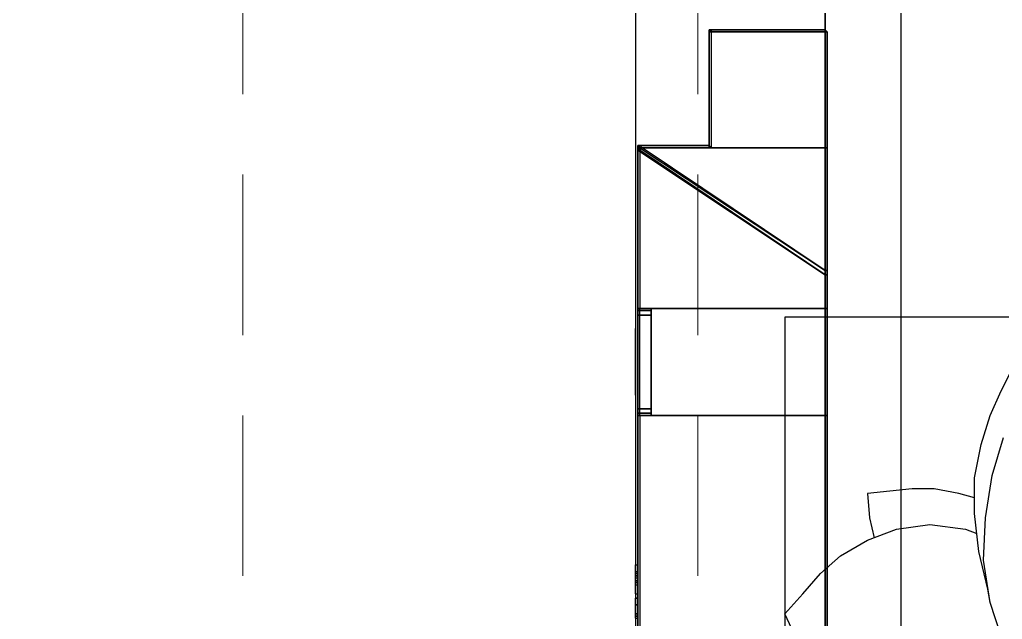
# Model space of a CAD drawing. Header units: millimetres. Extents: x -5841 to 140562, y 1006 to 102310.
# Drawn here: x 102466.7 to 102933, y 14725.6 to 15010.3 of the extents above; entities that cross this region are included whole.
import ezdxf

# ---------------------------------------------------------------- set-up
doc = ezdxf.new("R2010")
doc.units = ezdxf.units.MM
doc.header["$LTSCALE"] = 10
for name, color, linetype in [('PDF18_0', 7, 'Continuous'), ('PDF18_1-EeAa_3D-01', 7, 'Continuous'), ('PDF18_1-Electrical_App-01', 7, 'Continuous')]:
    doc.layers.add(name, color=color, linetype=linetype)
for name, color, linetype, true_color in [('PDF18_1-Cab-01', 7, 'Continuous', 0x545454), ('PDF18_1-Cab_2D-01', 7, 'Continuous', 0x545454), ('PDF18_F-2DFurniture-01', 7, 'Continuous', 0x545454), ('PDF18_F-Furniture-01', 7, 'Continuous', 0xdd6e8a), ('PDF18_KD - WALL - LOADBEARING', 7, 'Continuous', 0xc0ab87)]:
    doc.layers.add(name, color=color, linetype=linetype, true_color=true_color)
picture_1 = doc.add_image_def('image2.png', size_in_pixel=(2281, 605))

msp = doc.modelspace()

# ---------------------------------------------------------------- linework, layer by layer
at = {"layer": 'PDF18_0', "color": 0, "lineweight": 0, "true_color": 0x939598}
for points in [[(102572.65914, 15051.00809), (102572.65914, 14974.81002)], [(102788.55367, 14974.81002), (102788.55367, 15051.00809)], [(102572.65914, 14936.71098), (102572.65914, 14860.51291)], [(102788.55367, 14860.51291), (102788.55367, 14936.71098)], [(102572.65914, 14822.41387), (102572.65914, 14746.2158)], [(102788.55367, 14746.2158), (102788.55367, 14822.41387)]]:
    msp.add_lwpolyline(points, dxfattribs=at)
at = {"layer": 'PDF18_1-Cab-01', "lineweight": 25}
for points in [[(102884.85957, 15599.21087), (102884.85957, 14329.24303), (103488.09429, 14329.24303), (103488.09429, 15599.21087)], [(102884.85957, 15426.70691), (102884.85957, 14496.45546), (103488.09429, 14496.45546), (103488.09429, 15426.70691)]]:
    msp.add_lwpolyline(points, close=True, dxfattribs=at)
at = {"layer": 'PDF18_1-Cab_2D-01', "lineweight": 25}
for points in [[(103488.09429, 15599.21087), (102884.85957, 15599.21087), (102884.85957, 14329.24303), (103488.09429, 14329.24303)], [(103488.09429, 15426.70691), (102884.85957, 15426.70691), (102884.85957, 14496.45546), (103488.09429, 14496.45546)]]:
    msp.add_lwpolyline(points, close=True, dxfattribs=at)
at = {"layer": 'PDF18_1-EeAa_3D-01', "lineweight": 25}
for points in [[(102971.6407, 15408.7157), (102848.87714, 15408.7157), (102848.87714, 14511.27175), (102971.6407, 14511.27175), (102848.87714, 14511.27175), (102848.87714, 15408.7157), (102971.6407, 15408.7157), (102971.6407, 14511.27175)], [(102794.90351, 15004.4426), (102793.8452, 15004.4426), (102794.90351, 15005.50091)], [(102793.8452, 15005.50091), (102848.87714, 15005.50091), (102848.87714, 15004.4426), (102849.93545, 15004.4426), (102848.87714, 15005.50091), (102794.90351, 15005.50091)], [(102848.87714, 15005.50091), (102849.93545, 15004.4426), (102848.87714, 15004.4426)], [(102848.87714, 14949.41066), (102848.87714, 14891.2038), (102762.09601, 14949.41066), (102794.90351, 14949.41066), (102793.8452, 14950.46897), (102793.8452, 15004.4426), (102793.8452, 14950.46897), (102793.8452, 15004.4426), (102848.87714, 15004.4426), (102848.87714, 14949.41066), (102793.8452, 14949.41066), (102793.8452, 15004.4426), (102793.8452, 14950.46897), (102793.8452, 14949.41066), (102761.0377, 14949.41066), (102848.87714, 14891.2038)], [(102848.87714, 14949.41066), (102848.87714, 14891.2038), (102849.93545, 14891.2038), (102849.93545, 14949.41066), (102849.93545, 14891.2038), (102848.87714, 14891.2038), (102848.87714, 14949.41066), (102848.87714, 15004.4426), (102794.90351, 15004.4426), (102794.90351, 14949.41066), (102848.87714, 14949.41066), (102848.87714, 15004.4426), (102848.87714, 14949.41066), (102849.93545, 14949.41066), (102849.93545, 15004.4426), (102849.93545, 14949.41066)], [(102761.0377, 14950.46897), (102759.9794, 14949.41066), (102759.9794, 14950.46897), (102759.9794, 14949.41066), (102761.0377, 14950.46897), (102759.9794, 14949.41066)], [(102759.9794, 14949.41066), (102759.9794, 14873.21259)], [(102848.87714, 14891.2038), (102848.87714, 14889.08719)], [(102848.87714, 14891.2038), (102848.87714, 14889.08719)], [(102849.93545, 14889.08719), (102848.87714, 14889.08719), (102848.87714, 14873.21259), (102848.87714, 14889.08719), (102849.93545, 14889.08719), (102849.93545, 14873.21259)], [(102849.93545, 14891.2038), (102849.93545, 14889.08719)], [(102848.87714, 14822.41387), (102848.87714, 14873.21259), (102759.9794, 14873.21259), (102759.9794, 14822.41387)], [(102759.9794, 14873.21259), (102759.9794, 14872.15428), (102759.9794, 14873.21259), (102759.9794, 14872.15428)], [(102759.9794, 14872.15428), (102759.9794, 14870.03767), (102759.9794, 14873.21259), (102759.9794, 14872.15428), (102759.9794, 14870.03767), (102759.9794, 14873.21259)], [(102759.9794, 14822.41387), (102759.9794, 14823.47218), (102759.9794, 14825.58879), (102759.9794, 14870.03767), (102759.9794, 14872.15428), (102759.9794, 14873.21259), (102759.9794, 14872.15428), (102759.9794, 14870.03767), (102759.9794, 14825.58879), (102759.9794, 14823.47218), (102759.9794, 14822.41387), (102766.32923, 14822.41387)], [(102766.32923, 14822.41387), (102766.32923, 14823.47218), (102759.9794, 14823.47218), (102766.32923, 14823.47218), (102766.32923, 14825.58879), (102759.9794, 14825.58879), (102766.32923, 14825.58879), (102766.32923, 14870.03767), (102766.32923, 14872.15428), (102759.9794, 14872.15428), (102766.32923, 14872.15428), (102766.32923, 14873.21259), (102759.9794, 14873.21259), (102766.32923, 14873.21259), (102766.32923, 14872.15428), (102759.9794, 14872.15428), (102766.32923, 14872.15428), (102766.32923, 14870.03767), (102759.9794, 14870.03767), (102766.32923, 14870.03767), (102766.32923, 14825.58879), (102766.32923, 14823.47218), (102759.9794, 14823.47218), (102766.32923, 14823.47218)], [(102766.32923, 14870.03767), (102759.9794, 14870.03767)], [(102848.87714, 14873.21259), (102848.87714, 14822.41387), (102761.0377, 14822.41387), (102761.0377, 14873.21259)], [(102766.32923, 14822.41387), (102766.32923, 14823.47218), (102766.32923, 14825.58879), (102766.32923, 14870.03767), (102766.32923, 14872.15428), (102766.32923, 14873.21259), (102766.32923, 14872.15428), (102766.32923, 14870.03767), (102766.32923, 14825.58879), (102766.32923, 14823.47218)], [(102848.87714, 14873.21259), (102849.93545, 14873.21259), (102849.93545, 14822.41387), (102848.87714, 14822.41387)], [(102848.87714, 14822.41387), (102849.93545, 14822.41387), (102849.93545, 14873.21259), (102848.87714, 14873.21259)], [(102758.92109, 14861.57122), (102758.92109, 14862.62952), (102758.92109, 14863.68783), (102758.92109, 14862.62952)], [(102758.92109, 14858.3963), (102758.92109, 14859.4546), (102758.92109, 14863.68783), (102758.92109, 14859.4546)], [(102758.92109, 14858.3963), (102758.92109, 14859.4546), (102758.92109, 14858.3963), (102758.92109, 14860.51291), (102758.92109, 14859.4546), (102758.92109, 14858.3963), (102758.92109, 14859.4546)], [(102758.92109, 14855.22138), (102758.92109, 14856.27968), (102758.92109, 14857.33799), (102758.92109, 14858.3963), (102758.92109, 14857.33799), (102758.92109, 14856.27968), (102758.92109, 14855.22138), (102758.92109, 14856.27968), (102758.92109, 14857.33799), (102758.92109, 14856.27968)], [(102758.92109, 14855.22138), (102758.92109, 14854.16307), (102758.92109, 14853.10476), (102758.92109, 14854.16307), (102758.92109, 14855.22138), (102758.92109, 14854.16307)], [(102758.92109, 14854.16307), (102758.92109, 14853.10476), (102758.92109, 14852.04646), (102758.92109, 14853.10476), (102758.92109, 14852.04646), (102758.92109, 14853.10476), (102758.92109, 14854.16307), (102758.92109, 14855.22138), (102758.92109, 14854.16307), (102758.92109, 14853.10476), (102758.92109, 14852.04646), (102758.92109, 14853.10476)], [(102758.92109, 14850.98815), (102758.92109, 14849.92984), (102758.92109, 14852.04646), (102758.92109, 14853.10476), (102758.92109, 14852.04646)], [(102758.92109, 14849.92984), (102758.92109, 14848.87154), (102758.92109, 14849.92984), (102758.92109, 14848.87154), (102758.92109, 14849.92984), (102758.92109, 14850.98815), (102758.92109, 14852.04646), (102758.92109, 14853.10476), (102758.92109, 14852.04646), (102758.92109, 14850.98815), (102758.92109, 14852.04646), (102758.92109, 14853.10476), (102758.92109, 14852.04646), (102758.92109, 14850.98815)], [(102758.92109, 14849.92984), (102758.92109, 14848.87154), (102758.92109, 14847.81323), (102758.92109, 14848.87154), (102758.92109, 14849.92984), (102758.92109, 14848.87154), (102758.92109, 14847.81323), (102758.92109, 14848.87154)], [(102758.92109, 14847.81323), (102758.92109, 14848.87154), (102758.92109, 14849.92984), (102758.92109, 14848.87154)], [(102758.92109, 14846.75493), (102758.92109, 14847.81323), (102758.92109, 14846.75493), (102758.92109, 14847.81323)], [(102758.92109, 14846.75493), (102758.92109, 14847.81323), (102758.92109, 14846.75493), (102758.92109, 14845.69662)], [(102758.92109, 14846.75493), (102758.92109, 14847.81323), (102758.92109, 14846.75493), (102758.92109, 14845.69662)], [(102758.92109, 14845.69662), (102758.92109, 14846.75493), (102758.92109, 14845.69662), (102758.92109, 14846.75493)], [(102758.92109, 14846.75493), (102758.92109, 14845.69662), (102758.92109, 14844.63831), (102758.92109, 14845.69662), (102758.92109, 14846.75493), (102758.92109, 14845.69662)], [(102758.92109, 14846.75493), (102758.92109, 14845.69662), (102758.92109, 14846.75493), (102758.92109, 14845.69662), (102758.92109, 14846.75493), (102758.92109, 14845.69662), (102758.92109, 14844.63831), (102758.92109, 14845.69662), (102758.92109, 14844.63831)], [(102758.92109, 14846.75493), (102758.92109, 14845.69662), (102758.92109, 14844.63831), (102758.92109, 14845.69662)], [(102758.92109, 14840.40509), (102758.92109, 14841.46339), (102758.92109, 14845.69662), (102758.92109, 14846.75493), (102758.92109, 14845.69662), (102758.92109, 14841.46339), (102758.92109, 14840.40509), (102758.92109, 14839.34678), (102758.92109, 14840.40509), (102758.92109, 14841.46339)], [(102758.92109, 14841.46339), (102758.92109, 14845.69662), (102758.92109, 14846.75493), (102758.92109, 14845.69662)], [(102758.92109, 14846.75493), (102758.92109, 14845.69662), (102758.92109, 14841.46339), (102758.92109, 14840.40509), (102758.92109, 14841.46339), (102758.92109, 14845.69662)], [(102758.92109, 14843.58001), (102758.92109, 14844.63831), (102758.92109, 14842.5217), (102758.92109, 14843.58001), (102758.92109, 14844.63831), (102758.92109, 14843.58001), (102758.92109, 14844.63831)], [(102758.92109, 14842.5217), (102758.92109, 14843.58001), (102758.92109, 14842.5217), (102758.92109, 14843.58001), (102758.92109, 14842.5217), (102758.92109, 14843.58001), (102758.92109, 14844.63831), (102758.92109, 14843.58001)], [(102758.92109, 14844.63831), (102758.92109, 14843.58001), (102758.92109, 14844.63831), (102758.92109, 14843.58001), (102758.92109, 14844.63831), (102758.92109, 14843.58001)], [(102758.92109, 14836.17186), (102758.92109, 14842.5217), (102758.92109, 14841.46339), (102758.92109, 14837.23017)], [(102758.92109, 14842.5217), (102758.92109, 14841.46339), (102758.92109, 14842.5217), (102758.92109, 14841.46339), (102758.92109, 14837.23017), (102758.92109, 14836.17186)], [(102758.92109, 14842.5217), (102758.92109, 14841.46339), (102758.92109, 14840.40509), (102758.92109, 14841.46339), (102758.92109, 14842.5217), (102758.92109, 14841.46339), (102758.92109, 14840.40509), (102758.92109, 14841.46339)], [(102758.92109, 14840.40509), (102758.92109, 14841.46339), (102758.92109, 14842.5217), (102758.92109, 14840.40509), (102758.92109, 14841.46339), (102758.92109, 14842.5217), (102758.92109, 14841.46339), (102758.92109, 14840.40509), (102758.92109, 14841.46339), (102758.92109, 14842.5217), (102758.92109, 14841.46339), (102758.92109, 14840.40509), (102758.92109, 14839.34678), (102758.92109, 14840.40509), (102758.92109, 14838.28847), (102758.92109, 14840.40509), (102758.92109, 14838.28847)], [(102758.92109, 14841.46339), (102758.92109, 14842.5217), (102758.92109, 14841.46339), (102758.92109, 14842.5217), (102758.92109, 14841.46339), (102758.92109, 14842.5217)], [(102758.92109, 14839.34678), (102758.92109, 14840.40509), (102758.92109, 14841.46339), (102758.92109, 14840.40509)], [(102758.92109, 14838.28847), (102758.92109, 14839.34678), (102758.92109, 14840.40509), (102758.92109, 14839.34678)], [(102758.92109, 14839.34678), (102758.92109, 14838.28847), (102758.92109, 14839.34678), (102758.92109, 14838.28847), (102758.92109, 14839.34678), (102758.92109, 14840.40509), (102758.92109, 14839.34678), (102758.92109, 14838.28847)], [(102758.92109, 14839.34678), (102758.92109, 14840.40509), (102758.92109, 14839.34678), (102758.92109, 14840.40509)], [(102758.92109, 14839.34678), (102758.92109, 14840.40509), (102758.92109, 14839.34678), (102758.92109, 14840.40509)], [(102758.92109, 14836.17186), (102758.92109, 14837.23017), (102758.92109, 14838.28847), (102758.92109, 14836.17186), (102758.92109, 14838.28847), (102758.92109, 14837.23017), (102758.92109, 14836.17186), (102758.92109, 14837.23017), (102758.92109, 14838.28847), (102758.92109, 14837.23017), (102758.92109, 14836.17186), (102758.92109, 14835.11355)], [(102758.92109, 14838.28847), (102758.92109, 14837.23017), (102758.92109, 14836.17186), (102758.92109, 14837.23017)], [(102758.92109, 14836.17186), (102758.92109, 14837.23017), (102758.92109, 14836.17186), (102758.92109, 14837.23017)], [(102758.92109, 14835.11355), (102758.92109, 14836.17186), (102758.92109, 14837.23017), (102758.92109, 14835.11355), (102758.92109, 14837.23017), (102758.92109, 14836.17186), (102758.92109, 14835.11355), (102758.92109, 14836.17186), (102758.92109, 14837.23017), (102758.92109, 14836.17186)], [(102758.92109, 14831.93863), (102758.92109, 14832.99694), (102758.92109, 14834.05525), (102758.92109, 14832.99694), (102758.92109, 14831.93863), (102758.92109, 14832.99694), (102758.92109, 14834.05525), (102758.92109, 14835.11355), (102758.92109, 14834.05525), (102758.92109, 14832.99694)], [(102759.9794, 14823.47218), (102759.9794, 14822.41387), (102759.9794, 14825.58879)], [(102759.9794, 14822.41387), (102759.9794, 14825.58879), (102759.9794, 14823.47218)], [(102766.32923, 14825.58879), (102759.9794, 14825.58879)], [(102759.9794, 14822.41387), (102759.9794, 14823.47218), (102759.9794, 14822.41387), (102759.9794, 14823.47218)], [(102848.87714, 14822.41387), (102848.87714, 14512.33006)], [(102849.93545, 14822.41387), (102849.93545, 14512.33006)], [(102758.92109, 14751.50734), (102758.92109, 14748.33242), (102758.92109, 14747.27411), (102758.92109, 14743.04088), (102758.92109, 14744.09919), (102758.92109, 14746.2158), (102758.92109, 14745.1575), (102758.92109, 14743.04088), (102758.92109, 14741.98258), (102758.92109, 14737.74935), (102758.92109, 14743.04088), (102758.92109, 14747.27411), (102758.92109, 14746.2158)], [(102759.9794, 14747.27411), (102759.9794, 14748.33242), (102759.9794, 14751.50734), (102759.9794, 14746.2158), (102759.9794, 14747.27411), (102759.9794, 14745.1575), (102759.9794, 14746.2158), (102759.9794, 14744.09919), (102759.9794, 14747.27411), (102759.9794, 14743.04088), (102759.9794, 14737.74935), (102759.9794, 14741.98258), (102759.9794, 14743.04088)], [(102759.9794, 14747.27411), (102758.92109, 14747.27411)], [(102759.9794, 14746.2158), (102758.92109, 14746.2158)], [(102758.92109, 14744.09919), (102759.9794, 14744.09919), (102759.9794, 14745.1575), (102758.92109, 14745.1575)], [(102759.9794, 14743.04088), (102758.92109, 14743.04088)], [(102758.92109, 14732.45782), (102758.92109, 14727.16629), (102758.92109, 14735.63274), (102758.92109, 14727.16629), (102758.92109, 14726.10798), (102758.92109, 14732.45782), (102758.92109, 14728.22459)], [(102759.9794, 14735.63274), (102758.92109, 14735.63274)], [(102759.9794, 14732.45782), (102759.9794, 14726.10798), (102759.9794, 14727.16629), (102759.9794, 14735.63274), (102759.9794, 14727.16629), (102759.9794, 14732.45782), (102759.9794, 14728.22459)], [(102759.9794, 14732.45782), (102758.92109, 14732.45782)], [(102759.9794, 14732.45782), (102758.92109, 14732.45782)], [(102759.9794, 14727.16629), (102758.92109, 14727.16629)]]:
    msp.add_lwpolyline(points, close=True, dxfattribs=at)
for points in [[(102793.8452, 15004.4426), (102793.8452, 15005.50091), (102793.8452, 15004.4426)], [(102793.8452, 15004.4426), (102794.90351, 15005.50091), (102793.8452, 15004.4426)], [(102793.8452, 15005.50091), (102793.8452, 15005.50091)], [(102848.87714, 15005.50091), (102794.90351, 15005.50091), (102848.87714, 15005.50091)], [(102794.90351, 15005.50091), (102794.90351, 15005.50091)], [(102794.90351, 15005.50091), (102794.90351, 15005.50091)], [(102848.87714, 15005.50091), (102848.87714, 15004.4426), (102848.87714, 15005.50091)], [(102848.87714, 15005.50091), (102848.87714, 15005.50091)], [(102848.87714, 15005.50091), (102848.87714, 15005.50091)], [(102848.87714, 15005.50091), (102848.87714, 15005.50091)], [(102848.87714, 15005.50091), (102848.87714, 15005.50091)], [(102848.87714, 15005.50091), (102848.87714, 15005.50091)], [(102793.8452, 15004.4426), (102793.8452, 15004.4426)], [(102793.8452, 15004.4426), (102793.8452, 14950.46897), (102793.8452, 15004.4426)], [(102793.8452, 15004.4426), (102793.8452, 15004.4426)], [(102793.8452, 15004.4426), (102793.8452, 15004.4426)], [(102793.8452, 15004.4426), (102793.8452, 15004.4426)], [(102793.8452, 15004.4426), (102793.8452, 15004.4426)], [(102793.8452, 15004.4426), (102793.8452, 15004.4426)], [(102793.8452, 15004.4426), (102793.8452, 15004.4426)], [(102793.8452, 15004.4426), (102793.8452, 15004.4426)], [(102793.8452, 15004.4426), (102793.8452, 15004.4426)], [(102794.90351, 15004.4426), (102794.90351, 15004.4426)], [(102848.87714, 15004.4426), (102848.87714, 15004.4426)], [(102848.87714, 15004.4426), (102848.87714, 15004.4426)], [(102848.87714, 15004.4426), (102848.87714, 15004.4426)], [(102848.87714, 15004.4426), (102848.87714, 15004.4426)], [(102849.93545, 15004.4426), (102849.93545, 15004.4426)], [(102849.93545, 15004.4426), (102849.93545, 15004.4426)], [(102849.93545, 15004.4426), (102849.93545, 15004.4426)], [(102759.9794, 14512.33006), (102759.9794, 14822.41387), (102759.9794, 14512.33006), (102759.9794, 14822.41387), (102759.9794, 14512.33006), (102759.9794, 14822.41387), (102759.9794, 14873.21259), (102759.9794, 14822.41387), (102759.9794, 14873.21259), (102759.9794, 14949.41066), (102761.0377, 14948.35235), (102762.09601, 14949.41066), (102761.0377, 14950.46897), (102793.8452, 14950.46897), (102761.0377, 14950.46897), (102759.9794, 14950.46897), (102793.8452, 14950.46897), (102761.0377, 14950.46897), (102793.8452, 14950.46897), (102759.9794, 14950.46897), (102761.0377, 14949.41066), (102759.9794, 14948.35235), (102759.9794, 14949.41066), (102759.9794, 14873.21259), (102759.9794, 14948.35235), (102848.87714, 14889.08719), (102848.87714, 14873.21259), (102848.87714, 14889.08719), (102761.0377, 14948.35235), (102761.0377, 14873.21259), (102759.9794, 14873.21259), (102759.9794, 14822.41387), (102761.0377, 14822.41387), (102761.0377, 14512.33006)], [(102759.9794, 14950.46897), (102759.9794, 14950.46897)], [(102759.9794, 14873.21259), (102759.9794, 14949.41066), (102759.9794, 14873.21259)], [(102759.9794, 14949.41066), (102759.9794, 14949.41066)], [(102759.9794, 14949.41066), (102759.9794, 14949.41066)], [(102759.9794, 14949.41066), (102759.9794, 14949.41066)], [(102759.9794, 14949.41066), (102759.9794, 14949.41066)], [(102761.0377, 14950.46897), (102761.0377, 14950.46897)], [(102761.0377, 14950.46897), (102761.0377, 14950.46897)], [(102761.0377, 14949.41066), (102761.0377, 14949.41066)], [(102762.09601, 14949.41066), (102762.09601, 14949.41066)], [(102793.8452, 14950.46897), (102793.8452, 14950.46897)], [(102793.8452, 14950.46897), (102793.8452, 14950.46897)], [(102793.8452, 14950.46897), (102793.8452, 14950.46897)], [(102793.8452, 14950.46897), (102793.8452, 14950.46897)], [(102793.8452, 14949.41066), (102793.8452, 14949.41066)], [(102794.90351, 14949.41066), (102794.90351, 14949.41066)], [(102848.87714, 14949.41066), (102848.87714, 14949.41066)], [(102848.87714, 14949.41066), (102848.87714, 14949.41066)], [(102848.87714, 14949.41066), (102848.87714, 14949.41066)], [(102848.87714, 14949.41066), (102848.87714, 14949.41066)], [(102848.87714, 14949.41066), (102848.87714, 14949.41066)], [(102849.93545, 14949.41066), (102849.93545, 14949.41066)], [(102849.93545, 14949.41066), (102849.93545, 14949.41066)], [(102849.93545, 14949.41066), (102849.93545, 14949.41066)], [(102759.9794, 14948.35235), (102759.9794, 14948.35235)], [(102761.0377, 14948.35235), (102761.0377, 14948.35235)], [(102848.87714, 14891.2038), (102848.87714, 14891.2038)], [(102848.87714, 14891.2038), (102848.87714, 14891.2038)], [(102848.87714, 14891.2038), (102848.87714, 14891.2038)], [(102848.87714, 14891.2038), (102848.87714, 14891.2038)], [(102848.87714, 14891.2038), (102848.87714, 14891.2038)], [(102848.87714, 14889.08719), (102848.87714, 14889.08719)], [(102848.87714, 14889.08719), (102848.87714, 14889.08719)], [(102848.87714, 14889.08719), (102848.87714, 14889.08719)], [(102848.87714, 14889.08719), (102848.87714, 14889.08719)], [(102848.87714, 14889.08719), (102848.87714, 14889.08719)], [(102849.93545, 14891.2038), (102849.93545, 14891.2038)], [(102849.93545, 14891.2038), (102849.93545, 14891.2038)], [(102849.93545, 14891.2038), (102849.93545, 14891.2038)], [(102849.93545, 14889.08719), (102849.93545, 14889.08719)], [(102849.93545, 14889.08719), (102849.93545, 14889.08719)], [(102759.9794, 14873.21259), (102759.9794, 14822.41387), (102759.9794, 14873.21259)], [(102766.32923, 14873.21259), (102759.9794, 14873.21259), (102766.32923, 14873.21259)], [(102759.9794, 14873.21259), (102759.9794, 14873.21259)], [(102759.9794, 14873.21259), (102759.9794, 14873.21259)], [(102759.9794, 14873.21259), (102759.9794, 14873.21259)], [(102759.9794, 14873.21259), (102759.9794, 14873.21259)], [(102759.9794, 14873.21259), (102759.9794, 14873.21259)], [(102759.9794, 14873.21259), (102759.9794, 14873.21259)], [(102759.9794, 14873.21259), (102759.9794, 14873.21259)], [(102759.9794, 14873.21259), (102759.9794, 14873.21259)], [(102759.9794, 14873.21259), (102759.9794, 14873.21259)], [(102759.9794, 14872.15428), (102766.32923, 14872.15428), (102759.9794, 14872.15428)], [(102759.9794, 14872.15428), (102766.32923, 14872.15428), (102759.9794, 14872.15428)], [(102759.9794, 14872.15428), (102759.9794, 14872.15428)], [(102759.9794, 14872.15428), (102759.9794, 14872.15428)], [(102759.9794, 14872.15428), (102759.9794, 14872.15428)], [(102759.9794, 14872.15428), (102759.9794, 14872.15428)], [(102759.9794, 14872.15428), (102759.9794, 14872.15428)], [(102759.9794, 14825.58879), (102759.9794, 14870.03767), (102759.9794, 14825.58879)], [(102759.9794, 14870.03767), (102759.9794, 14870.03767)], [(102759.9794, 14870.03767), (102759.9794, 14870.03767)], [(102759.9794, 14870.03767), (102759.9794, 14870.03767)], [(102761.0377, 14873.21259), (102761.0377, 14873.21259)], [(102766.32923, 14873.21259), (102766.32923, 14873.21259)], [(102766.32923, 14873.21259), (102766.32923, 14873.21259)], [(102766.32923, 14872.15428), (102766.32923, 14872.15428)], [(102766.32923, 14872.15428), (102766.32923, 14872.15428)], [(102766.32923, 14872.15428), (102766.32923, 14872.15428)], [(102766.32923, 14872.15428), (102766.32923, 14872.15428)], [(102766.32923, 14870.03767), (102766.32923, 14870.03767)], [(102766.32923, 14870.03767), (102766.32923, 14870.03767)], [(102766.32923, 14870.03767), (102766.32923, 14870.03767)], [(102766.32923, 14870.03767), (102766.32923, 14870.03767)], [(102848.87714, 14873.21259), (102848.87714, 14873.21259)], [(102848.87714, 14873.21259), (102848.87714, 14873.21259)], [(102848.87714, 14873.21259), (102848.87714, 14873.21259)], [(102848.87714, 14873.21259), (102848.87714, 14873.21259)], [(102848.87714, 14873.21259), (102848.87714, 14873.21259)], [(102849.93545, 14873.21259), (102849.93545, 14873.21259)], [(102849.93545, 14873.21259), (102849.93545, 14873.21259)], [(102849.93545, 14873.21259), (102849.93545, 14873.21259)], [(102758.92109, 14858.3963), (102758.92109, 14863.68783), (102758.92109, 14858.3963)], [(102758.92109, 14863.68783), (102758.92109, 14858.3963), (102758.92109, 14863.68783)], [(102758.92109, 14863.68783), (102758.92109, 14863.68783)], [(102758.92109, 14863.68783), (102758.92109, 14863.68783)], [(102758.92109, 14863.68783), (102758.92109, 14863.68783)], [(102758.92109, 14862.62952), (102758.92109, 14862.62952)], [(102758.92109, 14862.62952), (102758.92109, 14862.62952)], [(102758.92109, 14861.57122), (102758.92109, 14861.57122)], [(102758.92109, 14860.51291), (102758.92109, 14860.51291)], [(102758.92109, 14860.51291), (102758.92109, 14860.51291)], [(102758.92109, 14859.4546), (102758.92109, 14859.4546)], [(102758.92109, 14859.4546), (102758.92109, 14859.4546)], [(102758.92109, 14859.4546), (102758.92109, 14859.4546)], [(102758.92109, 14859.4546), (102758.92109, 14859.4546)], [(102758.92109, 14859.4546), (102758.92109, 14859.4546)], [(102758.92109, 14858.3963), (102758.92109, 14858.3963)], [(102758.92109, 14858.3963), (102758.92109, 14858.3963)], [(102758.92109, 14858.3963), (102758.92109, 14858.3963)], [(102758.92109, 14858.3963), (102758.92109, 14858.3963)], [(102758.92109, 14858.3963), (102758.92109, 14858.3963)], [(102758.92109, 14858.3963), (102758.92109, 14858.3963)], [(102758.92109, 14858.3963), (102758.92109, 14858.3963)], [(102758.92109, 14858.3963), (102758.92109, 14858.3963)], [(102758.92109, 14858.3963), (102758.92109, 14858.3963)], [(102758.92109, 14857.33799), (102758.92109, 14856.27968), (102758.92109, 14857.33799)], [(102758.92109, 14857.33799), (102758.92109, 14857.33799)], [(102758.92109, 14857.33799), (102758.92109, 14857.33799)], [(102758.92109, 14857.33799), (102758.92109, 14857.33799)], [(102758.92109, 14857.33799), (102758.92109, 14857.33799)], [(102758.92109, 14857.33799), (102758.92109, 14857.33799)], [(102758.92109, 14856.27968), (102758.92109, 14856.27968)], [(102758.92109, 14856.27968), (102758.92109, 14856.27968)], [(102758.92109, 14856.27968), (102758.92109, 14856.27968)], [(102758.92109, 14856.27968), (102758.92109, 14856.27968)], [(102758.92109, 14856.27968), (102758.92109, 14856.27968)], [(102758.92109, 14855.22138), (102758.92109, 14855.22138)], [(102758.92109, 14855.22138), (102758.92109, 14855.22138)], [(102758.92109, 14855.22138), (102758.92109, 14855.22138)], [(102758.92109, 14855.22138), (102758.92109, 14855.22138)], [(102758.92109, 14855.22138), (102758.92109, 14855.22138)], [(102758.92109, 14855.22138), (102758.92109, 14855.22138)], [(102758.92109, 14855.22138), (102758.92109, 14855.22138)], [(102758.92109, 14854.16307), (102758.92109, 14854.16307)], [(102758.92109, 14854.16307), (102758.92109, 14854.16307)], [(102758.92109, 14854.16307), (102758.92109, 14854.16307)], [(102758.92109, 14854.16307), (102758.92109, 14854.16307)], [(102758.92109, 14854.16307), (102758.92109, 14854.16307)], [(102758.92109, 14854.16307), (102758.92109, 14854.16307)], [(102758.92109, 14854.16307), (102758.92109, 14854.16307)], [(102758.92109, 14853.10476), (102758.92109, 14853.10476)], [(102758.92109, 14853.10476), (102758.92109, 14853.10476)], [(102758.92109, 14853.10476), (102758.92109, 14853.10476)], [(102758.92109, 14853.10476), (102758.92109, 14853.10476)], [(102758.92109, 14853.10476), (102758.92109, 14853.10476)], [(102758.92109, 14853.10476), (102758.92109, 14853.10476)], [(102758.92109, 14853.10476), (102758.92109, 14853.10476)], [(102758.92109, 14853.10476), (102758.92109, 14853.10476)], [(102758.92109, 14853.10476), (102758.92109, 14853.10476)], [(102758.92109, 14853.10476), (102758.92109, 14853.10476)], [(102758.92109, 14852.04646), (102758.92109, 14852.04646)], [(102758.92109, 14852.04646), (102758.92109, 14852.04646)], [(102758.92109, 14852.04646), (102758.92109, 14852.04646)], [(102758.92109, 14852.04646), (102758.92109, 14852.04646)], [(102758.92109, 14852.04646), (102758.92109, 14852.04646)], [(102758.92109, 14852.04646), (102758.92109, 14852.04646)], [(102758.92109, 14852.04646), (102758.92109, 14852.04646)], [(102758.92109, 14852.04646), (102758.92109, 14852.04646)], [(102758.92109, 14850.98815), (102758.92109, 14850.98815)], [(102758.92109, 14850.98815), (102758.92109, 14850.98815)], [(102758.92109, 14850.98815), (102758.92109, 14850.98815)], [(102758.92109, 14850.98815), (102758.92109, 14850.98815)], [(102758.92109, 14850.98815), (102758.92109, 14850.98815)], [(102758.92109, 14849.92984), (102758.92109, 14849.92984)], [(102758.92109, 14849.92984), (102758.92109, 14849.92984)], [(102758.92109, 14849.92984), (102758.92109, 14849.92984)], [(102758.92109, 14849.92984), (102758.92109, 14849.92984)], [(102758.92109, 14849.92984), (102758.92109, 14849.92984)], [(102758.92109, 14849.92984), (102758.92109, 14849.92984)], [(102758.92109, 14849.92984), (102758.92109, 14849.92984)], [(102758.92109, 14849.92984), (102758.92109, 14849.92984)], [(102758.92109, 14849.92984), (102758.92109, 14849.92984)], [(102758.92109, 14849.92984), (102758.92109, 14848.87154), (102758.92109, 14849.92984)], [(102758.92109, 14848.87154), (102758.92109, 14849.92984), (102758.92109, 14848.87154)], [(102758.92109, 14849.92984), (102758.92109, 14849.92984)], [(102758.92109, 14849.92984), (102758.92109, 14849.92984)], [(102758.92109, 14849.92984), (102758.92109, 14849.92984)], [(102758.92109, 14848.87154), (102758.92109, 14848.87154)], [(102758.92109, 14848.87154), (102758.92109, 14848.87154)], [(102758.92109, 14848.87154), (102758.92109, 14848.87154)], [(102758.92109, 14848.87154), (102758.92109, 14848.87154)], [(102758.92109, 14848.87154), (102758.92109, 14848.87154)], [(102758.92109, 14848.87154), (102758.92109, 14848.87154)], [(102758.92109, 14848.87154), (102758.92109, 14848.87154)], [(102758.92109, 14848.87154), (102758.92109, 14848.87154)], [(102758.92109, 14848.87154), (102758.92109, 14848.87154)], [(102758.92109, 14848.87154), (102758.92109, 14848.87154)], [(102758.92109, 14848.87154), (102758.92109, 14848.87154)], [(102758.92109, 14847.81323), (102758.92109, 14847.81323)], [(102758.92109, 14847.81323), (102758.92109, 14847.81323)], [(102758.92109, 14847.81323), (102758.92109, 14847.81323)], [(102758.92109, 14847.81323), (102758.92109, 14847.81323)], [(102758.92109, 14847.81323), (102758.92109, 14847.81323)], [(102758.92109, 14847.81323), (102758.92109, 14847.81323)], [(102758.92109, 14847.81323), (102758.92109, 14847.81323)], [(102758.92109, 14847.81323), (102758.92109, 14847.81323)], [(102758.92109, 14846.75493), (102758.92109, 14846.75493)], [(102758.92109, 14846.75493), (102758.92109, 14846.75493)], [(102758.92109, 14846.75493), (102758.92109, 14846.75493)], [(102758.92109, 14846.75493), (102758.92109, 14846.75493)], [(102758.92109, 14846.75493), (102758.92109, 14846.75493)], [(102758.92109, 14846.75493), (102758.92109, 14846.75493)], [(102758.92109, 14846.75493), (102758.92109, 14846.75493)], [(102758.92109, 14846.75493), (102758.92109, 14846.75493)], [(102758.92109, 14846.75493), (102758.92109, 14846.75493)], [(102758.92109, 14846.75493), (102758.92109, 14846.75493)], [(102758.92109, 14846.75493), (102758.92109, 14846.75493)], [(102758.92109, 14846.75493), (102758.92109, 14846.75493)], [(102758.92109, 14846.75493), (102758.92109, 14846.75493)], [(102758.92109, 14846.75493), (102758.92109, 14846.75493)], [(102758.92109, 14846.75493), (102758.92109, 14846.75493)], [(102758.92109, 14846.75493), (102758.92109, 14846.75493)], [(102758.92109, 14846.75493), (102758.92109, 14846.75493)], [(102758.92109, 14846.75493), (102758.92109, 14846.75493)], [(102758.92109, 14846.75493), (102758.92109, 14846.75493)], [(102758.92109, 14846.75493), (102758.92109, 14846.75493)], [(102758.92109, 14846.75493), (102758.92109, 14846.75493)], [(102758.92109, 14845.69662), (102758.92109, 14845.69662)], [(102758.92109, 14845.69662), (102758.92109, 14845.69662)], [(102758.92109, 14845.69662), (102758.92109, 14845.69662)], [(102758.92109, 14845.69662), (102758.92109, 14845.69662)], [(102758.92109, 14845.69662), (102758.92109, 14845.69662)], [(102758.92109, 14845.69662), (102758.92109, 14845.69662)], [(102758.92109, 14845.69662), (102758.92109, 14845.69662)], [(102758.92109, 14845.69662), (102758.92109, 14845.69662)], [(102758.92109, 14845.69662), (102758.92109, 14845.69662)], [(102758.92109, 14845.69662), (102758.92109, 14845.69662)], [(102758.92109, 14845.69662), (102758.92109, 14845.69662)], [(102758.92109, 14845.69662), (102758.92109, 14845.69662)], [(102758.92109, 14845.69662), (102758.92109, 14845.69662)], [(102758.92109, 14845.69662), (102758.92109, 14845.69662)], [(102758.92109, 14845.69662), (102758.92109, 14845.69662)], [(102758.92109, 14845.69662), (102758.92109, 14845.69662)], [(102758.92109, 14845.69662), (102758.92109, 14845.69662)], [(102758.92109, 14845.69662), (102758.92109, 14845.69662)], [(102758.92109, 14845.69662), (102758.92109, 14845.69662)], [(102758.92109, 14845.69662), (102758.92109, 14845.69662)], [(102758.92109, 14845.69662), (102758.92109, 14845.69662)], [(102758.92109, 14844.63831), (102758.92109, 14843.58001), (102758.92109, 14844.63831)], [(102758.92109, 14843.58001), (102758.92109, 14844.63831), (102758.92109, 14843.58001)], [(102758.92109, 14844.63831), (102758.92109, 14844.63831)], [(102758.92109, 14844.63831), (102758.92109, 14844.63831)], [(102758.92109, 14844.63831), (102758.92109, 14844.63831)], [(102758.92109, 14844.63831), (102758.92109, 14844.63831)], [(102758.92109, 14844.63831), (102758.92109, 14844.63831)], [(102758.92109, 14844.63831), (102758.92109, 14844.63831)], [(102758.92109, 14844.63831), (102758.92109, 14844.63831)], [(102758.92109, 14844.63831), (102758.92109, 14844.63831)], [(102758.92109, 14844.63831), (102758.92109, 14844.63831)], [(102758.92109, 14844.63831), (102758.92109, 14844.63831)], [(102758.92109, 14844.63831), (102758.92109, 14844.63831)], [(102758.92109, 14844.63831), (102758.92109, 14844.63831)], [(102758.92109, 14844.63831), (102758.92109, 14844.63831)], [(102758.92109, 14844.63831), (102758.92109, 14844.63831)], [(102758.92109, 14844.63831), (102758.92109, 14844.63831)], [(102758.92109, 14844.63831), (102758.92109, 14844.63831)], [(102758.92109, 14844.63831), (102758.92109, 14844.63831)], [(102758.92109, 14843.58001), (102758.92109, 14843.58001)], [(102758.92109, 14843.58001), (102758.92109, 14843.58001)], [(102758.92109, 14843.58001), (102758.92109, 14843.58001)], [(102758.92109, 14843.58001), (102758.92109, 14843.58001)], [(102758.92109, 14843.58001), (102758.92109, 14843.58001)], [(102758.92109, 14843.58001), (102758.92109, 14843.58001)], [(102758.92109, 14843.58001), (102758.92109, 14843.58001)], [(102758.92109, 14843.58001), (102758.92109, 14843.58001)], [(102758.92109, 14843.58001), (102758.92109, 14843.58001)], [(102758.92109, 14843.58001), (102758.92109, 14843.58001)], [(102758.92109, 14843.58001), (102758.92109, 14843.58001)], [(102758.92109, 14843.58001), (102758.92109, 14843.58001)], [(102758.92109, 14843.58001), (102758.92109, 14843.58001)], [(102758.92109, 14843.58001), (102758.92109, 14843.58001)], [(102758.92109, 14842.5217), (102758.92109, 14842.5217)], [(102758.92109, 14842.5217), (102758.92109, 14841.46339), (102758.92109, 14842.5217)], [(102758.92109, 14842.5217), (102758.92109, 14842.5217)], [(102758.92109, 14842.5217), (102758.92109, 14842.5217)], [(102758.92109, 14842.5217), (102758.92109, 14842.5217)], [(102758.92109, 14842.5217), (102758.92109, 14842.5217)], [(102758.92109, 14842.5217), (102758.92109, 14842.5217)], [(102758.92109, 14842.5217), (102758.92109, 14842.5217)], [(102758.92109, 14842.5217), (102758.92109, 14842.5217)], [(102758.92109, 14842.5217), (102758.92109, 14842.5217)], [(102758.92109, 14842.5217), (102758.92109, 14842.5217)], [(102758.92109, 14842.5217), (102758.92109, 14842.5217)], [(102758.92109, 14842.5217), (102758.92109, 14842.5217)], [(102758.92109, 14842.5217), (102758.92109, 14842.5217)], [(102758.92109, 14842.5217), (102758.92109, 14842.5217)], [(102758.92109, 14842.5217), (102758.92109, 14842.5217)], [(102758.92109, 14842.5217), (102758.92109, 14842.5217)], [(102758.92109, 14842.5217), (102758.92109, 14842.5217)], [(102758.92109, 14842.5217), (102758.92109, 14842.5217)], [(102758.92109, 14842.5217), (102758.92109, 14842.5217)], [(102758.92109, 14842.5217), (102758.92109, 14842.5217)], [(102758.92109, 14842.5217), (102758.92109, 14842.5217)], [(102758.92109, 14842.5217), (102758.92109, 14842.5217)], [(102758.92109, 14840.40509), (102758.92109, 14841.46339), (102758.92109, 14840.40509)], [(102758.92109, 14841.46339), (102758.92109, 14840.40509), (102758.92109, 14839.34678)], [(102758.92109, 14841.46339), (102758.92109, 14841.46339)], [(102758.92109, 14841.46339), (102758.92109, 14841.46339)], [(102758.92109, 14841.46339), (102758.92109, 14841.46339)], [(102758.92109, 14841.46339), (102758.92109, 14841.46339)], [(102758.92109, 14841.46339), (102758.92109, 14841.46339)], [(102758.92109, 14841.46339), (102758.92109, 14841.46339)], [(102758.92109, 14841.46339), (102758.92109, 14841.46339)], [(102758.92109, 14841.46339), (102758.92109, 14841.46339)], [(102758.92109, 14841.46339), (102758.92109, 14841.46339)], [(102758.92109, 14841.46339), (102758.92109, 14841.46339)], [(102758.92109, 14841.46339), (102758.92109, 14841.46339)], [(102758.92109, 14841.46339), (102758.92109, 14841.46339)], [(102758.92109, 14841.46339), (102758.92109, 14841.46339)], [(102758.92109, 14841.46339), (102758.92109, 14841.46339)], [(102758.92109, 14841.46339), (102758.92109, 14841.46339)], [(102758.92109, 14841.46339), (102758.92109, 14841.46339)], [(102758.92109, 14841.46339), (102758.92109, 14841.46339)], [(102758.92109, 14841.46339), (102758.92109, 14841.46339)], [(102758.92109, 14841.46339), (102758.92109, 14841.46339)], [(102758.92109, 14841.46339), (102758.92109, 14841.46339)], [(102758.92109, 14841.46339), (102758.92109, 14841.46339)], [(102758.92109, 14841.46339), (102758.92109, 14841.46339)], [(102758.92109, 14841.46339), (102758.92109, 14841.46339)], [(102758.92109, 14841.46339), (102758.92109, 14841.46339)], [(102758.92109, 14841.46339), (102758.92109, 14841.46339)], [(102758.92109, 14841.46339), (102758.92109, 14841.46339)], [(102758.92109, 14841.46339), (102758.92109, 14841.46339)], [(102758.92109, 14841.46339), (102758.92109, 14841.46339)], [(102758.92109, 14840.40509), (102758.92109, 14838.28847), (102758.92109, 14840.40509)], [(102758.92109, 14840.40509), (102758.92109, 14840.40509)], [(102758.92109, 14840.40509), (102758.92109, 14840.40509)], [(102758.92109, 14840.40509), (102758.92109, 14840.40509)], [(102758.92109, 14840.40509), (102758.92109, 14840.40509)], [(102758.92109, 14840.40509), (102758.92109, 14840.40509)], [(102758.92109, 14840.40509), (102758.92109, 14840.40509)], [(102758.92109, 14840.40509), (102758.92109, 14840.40509)], [(102758.92109, 14840.40509), (102758.92109, 14840.40509)], [(102758.92109, 14840.40509), (102758.92109, 14840.40509)], [(102758.92109, 14840.40509), (102758.92109, 14840.40509)], [(102758.92109, 14840.40509), (102758.92109, 14840.40509)], [(102758.92109, 14840.40509), (102758.92109, 14840.40509)], [(102758.92109, 14840.40509), (102758.92109, 14840.40509)], [(102758.92109, 14840.40509), (102758.92109, 14840.40509)], [(102758.92109, 14840.40509), (102758.92109, 14840.40509)], [(102758.92109, 14840.40509), (102758.92109, 14840.40509)], [(102758.92109, 14840.40509), (102758.92109, 14840.40509)], [(102758.92109, 14840.40509), (102758.92109, 14840.40509)], [(102758.92109, 14840.40509), (102758.92109, 14840.40509)], [(102758.92109, 14840.40509), (102758.92109, 14840.40509)], [(102758.92109, 14840.40509), (102758.92109, 14840.40509)], [(102758.92109, 14840.40509), (102758.92109, 14840.40509)], [(102758.92109, 14840.40509), (102758.92109, 14840.40509)], [(102758.92109, 14840.40509), (102758.92109, 14840.40509)], [(102758.92109, 14840.40509), (102758.92109, 14840.40509)], [(102758.92109, 14839.34678), (102758.92109, 14839.34678)], [(102758.92109, 14839.34678), (102758.92109, 14839.34678)], [(102758.92109, 14839.34678), (102758.92109, 14839.34678)], [(102758.92109, 14839.34678), (102758.92109, 14839.34678)], [(102758.92109, 14839.34678), (102758.92109, 14839.34678)], [(102758.92109, 14839.34678), (102758.92109, 14839.34678)], [(102758.92109, 14839.34678), (102758.92109, 14839.34678)], [(102758.92109, 14839.34678), (102758.92109, 14839.34678)], [(102758.92109, 14839.34678), (102758.92109, 14839.34678)], [(102758.92109, 14839.34678), (102758.92109, 14839.34678)], [(102758.92109, 14839.34678), (102758.92109, 14839.34678)], [(102758.92109, 14839.34678), (102758.92109, 14839.34678)], [(102758.92109, 14839.34678), (102758.92109, 14839.34678)], [(102758.92109, 14839.34678), (102758.92109, 14839.34678)], [(102758.92109, 14839.34678), (102758.92109, 14839.34678)], [(102758.92109, 14839.34678), (102758.92109, 14839.34678)], [(102758.92109, 14836.17186), (102758.92109, 14835.11355), (102758.92109, 14836.17186), (102758.92109, 14835.11355), (102758.92109, 14836.17186), (102758.92109, 14835.11355), (102758.92109, 14836.17186), (102758.92109, 14837.23017), (102758.92109, 14836.17186), (102758.92109, 14837.23017), (102758.92109, 14836.17186), (102758.92109, 14837.23017), (102758.92109, 14836.17186), (102758.92109, 14837.23017), (102758.92109, 14836.17186), (102758.92109, 14837.23017), (102758.92109, 14838.28847), (102758.92109, 14837.23017), (102758.92109, 14838.28847)], [(102758.92109, 14838.28847), (102758.92109, 14838.28847)], [(102758.92109, 14838.28847), (102758.92109, 14838.28847)], [(102758.92109, 14838.28847), (102758.92109, 14838.28847)], [(102758.92109, 14838.28847), (102758.92109, 14838.28847)], [(102758.92109, 14838.28847), (102758.92109, 14838.28847)], [(102758.92109, 14838.28847), (102758.92109, 14838.28847)], [(102758.92109, 14838.28847), (102758.92109, 14838.28847)], [(102758.92109, 14838.28847), (102758.92109, 14838.28847)], [(102758.92109, 14838.28847), (102758.92109, 14838.28847)], [(102758.92109, 14838.28847), (102758.92109, 14838.28847)], [(102758.92109, 14838.28847), (102758.92109, 14838.28847)], [(102758.92109, 14838.28847), (102758.92109, 14838.28847)], [(102758.92109, 14838.28847), (102758.92109, 14838.28847)], [(102758.92109, 14838.28847), (102758.92109, 14838.28847)], [(102758.92109, 14837.23017), (102758.92109, 14837.23017)], [(102758.92109, 14837.23017), (102758.92109, 14837.23017)], [(102758.92109, 14837.23017), (102758.92109, 14837.23017)], [(102758.92109, 14837.23017), (102758.92109, 14837.23017)], [(102758.92109, 14837.23017), (102758.92109, 14837.23017)], [(102758.92109, 14837.23017), (102758.92109, 14837.23017)], [(102758.92109, 14837.23017), (102758.92109, 14837.23017)], [(102758.92109, 14837.23017), (102758.92109, 14837.23017)], [(102758.92109, 14837.23017), (102758.92109, 14837.23017)], [(102758.92109, 14837.23017), (102758.92109, 14837.23017)], [(102758.92109, 14837.23017), (102758.92109, 14837.23017)], [(102758.92109, 14837.23017), (102758.92109, 14837.23017)], [(102758.92109, 14837.23017), (102758.92109, 14837.23017)], [(102758.92109, 14837.23017), (102758.92109, 14837.23017)], [(102758.92109, 14837.23017), (102758.92109, 14837.23017)], [(102758.92109, 14837.23017), (102758.92109, 14837.23017)], [(102758.92109, 14837.23017), (102758.92109, 14837.23017)], [(102758.92109, 14837.23017), (102758.92109, 14837.23017)], [(102758.92109, 14837.23017), (102758.92109, 14837.23017)], [(102758.92109, 14836.17186), (102758.92109, 14836.17186)], [(102758.92109, 14836.17186), (102758.92109, 14836.17186)], [(102758.92109, 14836.17186), (102758.92109, 14836.17186)], [(102758.92109, 14836.17186), (102758.92109, 14836.17186)], [(102758.92109, 14836.17186), (102758.92109, 14836.17186)], [(102758.92109, 14836.17186), (102758.92109, 14836.17186)], [(102758.92109, 14836.17186), (102758.92109, 14836.17186)], [(102758.92109, 14836.17186), (102758.92109, 14836.17186)], [(102758.92109, 14836.17186), (102758.92109, 14836.17186)], [(102758.92109, 14836.17186), (102758.92109, 14836.17186)], [(102758.92109, 14836.17186), (102758.92109, 14836.17186)], [(102758.92109, 14836.17186), (102758.92109, 14836.17186)], [(102758.92109, 14836.17186), (102758.92109, 14836.17186)], [(102758.92109, 14836.17186), (102758.92109, 14836.17186)], [(102758.92109, 14836.17186), (102758.92109, 14836.17186)], [(102758.92109, 14836.17186), (102758.92109, 14836.17186)], [(102758.92109, 14836.17186), (102758.92109, 14836.17186)], [(102758.92109, 14836.17186), (102758.92109, 14836.17186)], [(102758.92109, 14836.17186), (102758.92109, 14836.17186)], [(102758.92109, 14836.17186), (102758.92109, 14836.17186)], [(102758.92109, 14836.17186), (102758.92109, 14836.17186)], [(102758.92109, 14835.11355), (102758.92109, 14835.11355)], [(102758.92109, 14835.11355), (102758.92109, 14835.11355)], [(102758.92109, 14835.11355), (102758.92109, 14835.11355)], [(102758.92109, 14835.11355), (102758.92109, 14835.11355)], [(102758.92109, 14835.11355), (102758.92109, 14835.11355)], [(102758.92109, 14835.11355), (102758.92109, 14835.11355)], [(102758.92109, 14835.11355), (102758.92109, 14835.11355)], [(102758.92109, 14835.11355), (102758.92109, 14835.11355)], [(102758.92109, 14835.11355), (102758.92109, 14835.11355)], [(102758.92109, 14834.05525), (102758.92109, 14834.05525)], [(102758.92109, 14834.05525), (102758.92109, 14834.05525)], [(102758.92109, 14834.05525), (102758.92109, 14834.05525)], [(102758.92109, 14834.05525), (102758.92109, 14834.05525)], [(102758.92109, 14834.05525), (102758.92109, 14834.05525)], [(102758.92109, 14832.99694), (102758.92109, 14832.99694)], [(102758.92109, 14832.99694), (102758.92109, 14832.99694)], [(102758.92109, 14832.99694), (102758.92109, 14832.99694)], [(102758.92109, 14832.99694), (102758.92109, 14832.99694)], [(102758.92109, 14832.99694), (102758.92109, 14832.99694)], [(102758.92109, 14832.99694), (102758.92109, 14832.99694)], [(102758.92109, 14831.93863), (102758.92109, 14831.93863)], [(102758.92109, 14831.93863), (102758.92109, 14831.93863)], [(102758.92109, 14831.93863), (102758.92109, 14831.93863)], [(102759.9794, 14825.58879), (102759.9794, 14825.58879)], [(102759.9794, 14825.58879), (102759.9794, 14825.58879)], [(102759.9794, 14825.58879), (102759.9794, 14825.58879)], [(102759.9794, 14825.58879), (102759.9794, 14825.58879)], [(102759.9794, 14823.47218), (102766.32923, 14823.47218), (102759.9794, 14823.47218)], [(102759.9794, 14823.47218), (102766.32923, 14823.47218), (102759.9794, 14823.47218)], [(102759.9794, 14823.47218), (102759.9794, 14823.47218)], [(102759.9794, 14823.47218), (102759.9794, 14823.47218)], [(102759.9794, 14823.47218), (102759.9794, 14823.47218)], [(102759.9794, 14823.47218), (102759.9794, 14823.47218)], [(102759.9794, 14823.47218), (102759.9794, 14823.47218)], [(102766.32923, 14825.58879), (102766.32923, 14825.58879)], [(102766.32923, 14825.58879), (102766.32923, 14825.58879)], [(102766.32923, 14825.58879), (102766.32923, 14825.58879)], [(102766.32923, 14825.58879), (102766.32923, 14825.58879)], [(102766.32923, 14823.47218), (102766.32923, 14823.47218)], [(102766.32923, 14823.47218), (102766.32923, 14823.47218)], [(102766.32923, 14823.47218), (102766.32923, 14823.47218)], [(102766.32923, 14823.47218), (102766.32923, 14823.47218)], [(102759.9794, 14822.41387), (102759.9794, 14512.33006), (102759.9794, 14822.41387)], [(102759.9794, 14822.41387), (102766.32923, 14822.41387), (102759.9794, 14822.41387)], [(102759.9794, 14822.41387), (102759.9794, 14822.41387)], [(102759.9794, 14822.41387), (102759.9794, 14822.41387)], [(102759.9794, 14822.41387), (102759.9794, 14822.41387)], [(102759.9794, 14822.41387), (102759.9794, 14822.41387)], [(102759.9794, 14822.41387), (102759.9794, 14822.41387)], [(102759.9794, 14822.41387), (102759.9794, 14822.41387)], [(102759.9794, 14822.41387), (102759.9794, 14822.41387)], [(102759.9794, 14822.41387), (102759.9794, 14822.41387)], [(102759.9794, 14822.41387), (102759.9794, 14822.41387)], [(102761.0377, 14822.41387), (102761.0377, 14822.41387)], [(102766.32923, 14822.41387), (102766.32923, 14822.41387)], [(102766.32923, 14822.41387), (102766.32923, 14822.41387)], [(102848.87714, 14512.33006), (102848.87714, 14822.41387), (102848.87714, 14512.33006)], [(102848.87714, 14822.41387), (102848.87714, 14822.41387)], [(102848.87714, 14822.41387), (102848.87714, 14822.41387)], [(102848.87714, 14822.41387), (102848.87714, 14822.41387)], [(102848.87714, 14822.41387), (102848.87714, 14822.41387)], [(102848.87714, 14822.41387), (102848.87714, 14822.41387)], [(102849.93545, 14822.41387), (102849.93545, 14822.41387)], [(102849.93545, 14822.41387), (102849.93545, 14822.41387)], [(102849.93545, 14822.41387), (102849.93545, 14822.41387)], [(102758.92109, 14751.50734), (102759.9794, 14751.50734)], [(102758.92109, 14751.50734), (102758.92109, 14751.50734)], [(102759.9794, 14751.50734), (102759.9794, 14751.50734)], [(102758.92109, 14748.33242), (102759.9794, 14748.33242)], [(102758.92109, 14748.33242), (102758.92109, 14748.33242)], [(102758.92109, 14747.27411), (102758.92109, 14747.27411)], [(102758.92109, 14747.27411), (102758.92109, 14747.27411)], [(102758.92109, 14746.2158), (102758.92109, 14746.2158)], [(102758.92109, 14746.2158), (102758.92109, 14746.2158)], [(102758.92109, 14745.1575), (102758.92109, 14745.1575)], [(102758.92109, 14744.09919), (102758.92109, 14744.09919)], [(102759.9794, 14748.33242), (102759.9794, 14748.33242)], [(102759.9794, 14747.27411), (102759.9794, 14747.27411)], [(102759.9794, 14747.27411), (102759.9794, 14747.27411)], [(102759.9794, 14746.2158), (102759.9794, 14746.2158)], [(102759.9794, 14746.2158), (102759.9794, 14746.2158)], [(102759.9794, 14745.1575), (102759.9794, 14745.1575)], [(102759.9794, 14744.09919), (102759.9794, 14744.09919)], [(102758.92109, 14743.04088), (102758.92109, 14743.04088)], [(102758.92109, 14743.04088), (102758.92109, 14743.04088)], [(102758.92109, 14741.98258), (102759.9794, 14741.98258)], [(102758.92109, 14741.98258), (102758.92109, 14741.98258)], [(102759.9794, 14743.04088), (102759.9794, 14743.04088)], [(102759.9794, 14743.04088), (102759.9794, 14743.04088)], [(102759.9794, 14741.98258), (102759.9794, 14741.98258)], [(102758.92109, 14737.74935), (102759.9794, 14737.74935)], [(102758.92109, 14737.74935), (102758.92109, 14737.74935)], [(102758.92109, 14735.63274), (102758.92109, 14735.63274)], [(102759.9794, 14737.74935), (102759.9794, 14737.74935)], [(102759.9794, 14735.63274), (102759.9794, 14735.63274)], [(102758.92109, 14732.45782), (102758.92109, 14732.45782)], [(102758.92109, 14732.45782), (102758.92109, 14732.45782)], [(102759.9794, 14732.45782), (102759.9794, 14732.45782)], [(102759.9794, 14732.45782), (102759.9794, 14732.45782)], [(102758.92109, 14728.22459), (102759.9794, 14728.22459), (102758.92109, 14728.22459)], [(102758.92109, 14728.22459), (102758.92109, 14728.22459)], [(102758.92109, 14727.16629), (102759.9794, 14727.16629)], [(102758.92109, 14727.16629), (102758.92109, 14727.16629)], [(102758.92109, 14727.16629), (102758.92109, 14727.16629)], [(102758.92109, 14726.10798), (102759.9794, 14726.10798)], [(102758.92109, 14726.10798), (102758.92109, 14726.10798)], [(102759.9794, 14728.22459), (102759.9794, 14728.22459)], [(102759.9794, 14727.16629), (102759.9794, 14727.16629)], [(102759.9794, 14727.16629), (102759.9794, 14727.16629)], [(102759.9794, 14726.10798), (102759.9794, 14726.10798)]]:
    msp.add_lwpolyline(points, dxfattribs=at)
at = {"layer": 'PDF18_1-Electrical_App-01', "lineweight": 25}
msp.add_lwpolyline([(102758.92109, 15408.7157), (102758.92109, 14508.09683), (103489.1526, 14508.09683), (103489.1526, 15408.7157)], close=True, dxfattribs=at)
at = {"layer": 'PDF18_F-2DFurniture-01', "lineweight": 25}
for points in [[(102927.19183, 14733.51613), (102926.13352, 14739.86596), (102921.9003, 14757.85718), (102919.78368, 14775.84839), (102919.78368, 14792.78129), (102922.9586, 14808.65589), (102927.19183, 14822.41387), (102932.48336, 14834.05525), (102937.77489, 14844.63831), (102944.12473, 14854.16307), (102954.7078, 14843.58001)], [(102937.77489, 14711.29169), (102932.48336, 14717.64153), (102927.19183, 14733.51613), (102924.01691, 14753.62395), (102925.07522, 14773.73177), (102928.25013, 14793.8396), (102933.54167, 14811.83081)], [(102919.78368, 14783.25653), (102912.37554, 14785.37315), (102900.73416, 14787.48976), (102890.1511, 14787.48976), (102879.56803, 14786.43145), (102868.98497, 14785.37315), (102870.04328, 14773.73177), (102872.15989, 14764.20702)], [(102922.9586, 14667.90112), (102920.84199, 14667.90112), (102902.85078, 14667.90112), (102885.91787, 14670.01773), (102871.10158, 14676.36757), (102859.46021, 14684.83403), (102849.93545, 14694.35878), (102841.469, 14706.00016), (102835.11916, 14716.58322), (102829.82763, 14728.22459), (102838.29408, 14737.74935), (102846.76053, 14747.27411), (102856.28529, 14755.74056), (102868.98497, 14763.14871), (102882.74295, 14768.44024), (102898.61755, 14770.55685), (102915.55046, 14768.44024), (102920.84199, 14766.32363)]]:
    msp.add_lwpolyline(points, dxfattribs=at)
at = {"layer": 'PDF18_F-Furniture-01', "lineweight": 25}
msp.add_lwpolyline([(102829.82763, 14868.97936), (102829.82763, 14553.60401), (103074.29644, 14553.60401), (103074.29644, 14868.97936)], close=True, dxfattribs=at)

# ---------------------------------------------------------------- pictures from other files: only their frames are drawn
at = {"layer": 'PDF18_KD - WALL - LOADBEARING', "color": 0, "true_color": 0xf8d731}
image = msp.add_image(picture_1, insert=(103577.35701, 14518.22988), size_in_units=(7242.28661, 1920.90442), rotation=90, dxfattribs=at)
image.dxf.flags = 15

doc.saveas('drawing.dxf')
